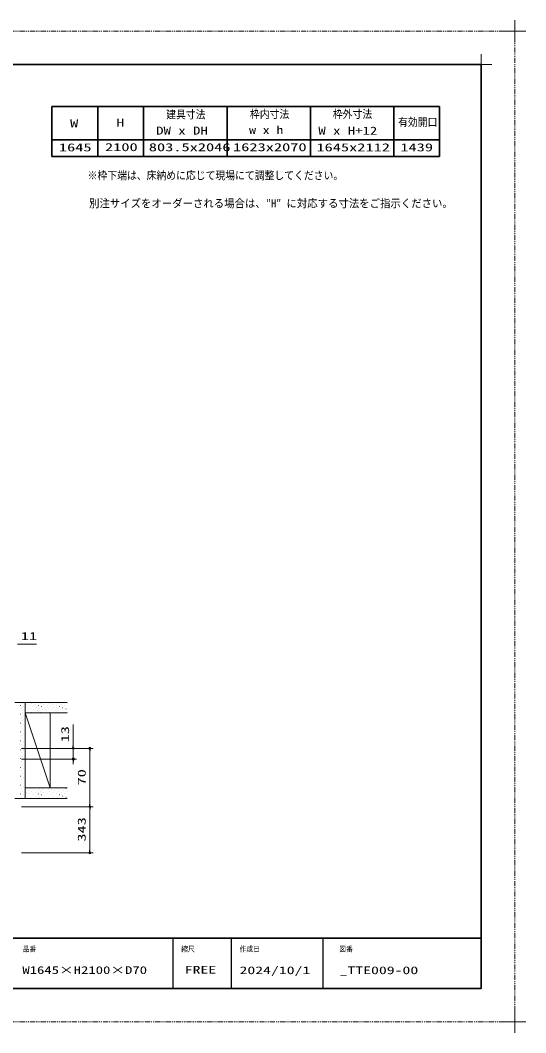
# Model space of a CAD drawing. Units: millimetres, scale not verified. Extents: x -1306 to 1306, y -607 to 607.
# Drawn here: x -206 to 400, y -607 to 607 of the extents above; entities that cross this region are included whole.
import ezdxf
from ezdxf.enums import TextEntityAlignment as Align

# ---------------------------------------------------------------- set-up
doc = ezdxf.new("R2010")
doc.units = ezdxf.units.MM
doc.header["$LTSCALE"] = 5
doc.header["$PDMODE"] = 32
doc.header["$PDSIZE"] = 2.5
doc.linetypes.add('USER2', pattern=[2.5, 1.25, -0.25, 0.25, -0.25, 0.25, -0.25])
for name, color, linetype, lineweight in [('0-1_線(白)', 7, 'Continuous', 30), ('0-2_線(黄)', 2, 'Continuous', 15), ('0-5_ハッチング', 6, 'Continuous', 9), ('0-7_寸法線', 3, 'Continuous', 13), ('0-8_陰線', 4, 'USER2', 9), ('0-9_0', 3, 'Continuous', 25), ('0-A_DEFPOINTS', 7, 'Continuous', 5), ('0-C_図面枠', 7, 'Continuous', 35), ('0-D_一般', 7, 'Continuous', 5)]:
    doc.layers.add(name, color=color, linetype=linetype, lineweight=lineweight)
doc.styles.add('ＭＳ ゴシック', font='')
doc.styles.get('ＭＳ ゴシック').set_extended_font_data('MS Gothic')

# ---------------------------------------------------------------- blocks, each defined once
blk = doc.blocks.new('_DOT')
at = {"layer": '0-9_0'}
blk.add_line((-2.5, 0), (-5, 0), dxfattribs=at)
for points in [[(0, 0), (-2.5, 0), (-2.48, 0.313)], [(0, 0), (-2.48, -0.313), (-2.5, 0)], [(0, 0), (-2.48, 0.313), (-2.421, 0.622)], [(0, 0), (-2.421, -0.622), (-2.48, -0.313)], [(0, 0), (-2.421, 0.622), (-2.324, 0.92)], [(0, 0), (-2.324, -0.92), (-2.421, -0.622)], [(0, 0), (-2.324, 0.92), (-2.191, 1.204)], [(0, 0), (-2.191, -1.204), (-2.324, -0.92)], [(0, 0), (-2.191, 1.204), (-2.023, 1.469)], [(0, 0), (-2.023, -1.469), (-2.191, -1.204)], [(0, 0), (-2.023, 1.469), (-1.822, 1.711)], [(0, 0), (-1.822, -1.711), (-2.023, -1.469)], [(0, 0), (-1.822, 1.711), (-1.594, 1.926)], [(0, 0), (-1.594, -1.926), (-1.822, -1.711)], [(0, 0), (-1.594, 1.926), (-1.34, 2.111)], [(0, 0), (-1.34, -2.111), (-1.594, -1.926)], [(0, 0), (-1.34, 2.111), (-1.064, 2.262)], [(0, 0), (-1.064, -2.262), (-1.34, -2.111)], [(0, 0), (-1.064, 2.262), (-0.773, 2.378)], [(0, 0), (-0.773, -2.378), (-1.064, -2.262)], [(0, 0), (-0.773, 2.378), (-0.468, 2.456)], [(0, 0), (-0.468, -2.456), (-0.773, -2.378)], [(0, 0), (-0.468, 2.456), (-0.157, 2.495)], [(0, 0), (-0.157, -2.495), (-0.468, -2.456)], [(0, 0), (-0.157, 2.495), (0.157, 2.495)], [(0, 0), (0.157, -2.495), (-0.157, -2.495)], [(0, 0), (0.157, 2.495), (0.468, 2.456)], [(0, 0), (0.468, 2.456), (0.773, 2.378)], [(0, 0), (0.773, 2.378), (1.064, 2.262)], [(0, 0), (1.064, 2.262), (1.34, 2.111)], [(0, 0), (1.34, 2.111), (1.594, 1.926)], [(0, 0), (1.594, 1.926), (1.822, 1.711)], [(0, 0), (1.822, 1.711), (2.023, 1.469)], [(0, 0), (2.023, 1.469), (2.191, 1.204)], [(0, 0), (2.191, 1.204), (2.324, 0.92)], [(0, 0), (2.324, 0.92), (2.421, 0.622)], [(0, 0), (2.421, 0.622), (2.48, 0.313)], [(0, 0), (2.48, 0.313), (2.5, 0)], [(0, 0), (0.468, -2.456), (0.157, -2.495)], [(0, 0), (0.773, -2.378), (0.468, -2.456)], [(0, 0), (1.064, -2.262), (0.773, -2.378)], [(0, 0), (1.34, -2.111), (1.064, -2.262)], [(0, 0), (1.594, -1.926), (1.34, -2.111)], [(0, 0), (1.822, -1.711), (1.594, -1.926)], [(0, 0), (2.023, -1.469), (1.822, -1.711)], [(0, 0), (2.191, -1.204), (2.023, -1.469)], [(0, 0), (2.324, -0.92), (2.191, -1.204)], [(0, 0), (2.421, -0.622), (2.324, -0.92)], [(0, 0), (2.48, -0.313), (2.421, -0.622)], [(0, 0), (2.5, 0), (2.48, -0.313)]]:
    blk.add_solid(points, dxfattribs=at)
blk = doc.blocks.new('グループ-13-1')
at = {"layer": '0-D_一般'}
for p, q in [((62041.6, -14029.5), (62041.6, -13365.5)), ((61709.6, -13697.5), (62373.6, -13697.5))]:
    blk.add_line(p, q, dxfattribs=at)

msp = doc.modelspace()

# ---------------------------------------------------------------- linework, layer by layer
at = {"layer": '0-1_線(白)'}
for p, q in [((-167.964, 504), (-167.964, 444)), ((-167.964, 504), (297.036, 504)), ((-112.964, 504), (-112.964, 444)), ((-57.964, 504), (-57.964, 444)), ((42.036, 504), (42.036, 444)), ((142.036, 504), (142.036, 444)), ((242.036, 504), (242.036, 444)), ((297.036, 504), (297.036, 444)), ((-167.964, 464), (297.036, 464)), ((-167.964, 444), (297.036, 444))]:
    msp.add_line(p, q, dxfattribs=at)
at = {"layer": '0-2_線(黄)'}
for p, q in [((-149.601, -211.126), (-212.442, -211.126)), ((-199.942, -211.126), (-199.942, -326.126)), ((-149.601, -223.626), (-199.942, -223.626)), ((-169.942, -313.626), (-199.942, -223.626)), ((-169.942, -313.626), (-169.942, -223.626)), ((-149.601, -313.626), (-199.942, -313.626)), ((-149.601, -326.126), (-212.442, -326.126))]:
    msp.add_line(p, q, dxfattribs=at)
at = {"layer": '0-5_ハッチング'}
for p, q in [((-205.518, -214.679), (-205.468, -214.679)), ((-202.866, -212.027), (-202.816, -212.027)), ((-201.541, -216.005), (-201.491, -216.005)), ((-198.889, -213.353), (-198.839, -213.353)), ((-197.563, -217.331), (-197.513, -217.331)), ((-194.912, -214.679), (-194.862, -214.679)), ((-192.26, -212.027), (-192.21, -212.027)), ((-190.934, -216.005), (-190.884, -216.005)), ((-188.282, -213.353), (-188.232, -213.353)), ((-186.957, -217.331), (-186.907, -217.331)), ((-184.305, -214.679), (-184.255, -214.679)), ((-181.653, -212.027), (-181.603, -212.027)), ((-180.327, -216.005), (-180.277, -216.005)), ((-177.676, -213.353), (-177.626, -213.353)), ((-176.35, -217.331), (-176.3, -217.331)), ((-173.698, -214.679), (-173.648, -214.679)), ((-171.047, -212.027), (-170.997, -212.027)), ((-169.721, -216.005), (-169.671, -216.005)), ((-167.069, -213.353), (-167.019, -213.353)), ((-165.743, -217.331), (-165.693, -217.331)), ((-163.092, -214.679), (-163.042, -214.679)), ((-160.44, -212.027), (-160.39, -212.027)), ((-159.114, -216.005), (-159.064, -216.005)), ((-156.463, -213.353), (-156.413, -213.353)), ((-155.137, -217.331), (-155.087, -217.331)), ((-152.485, -214.679), (-152.435, -214.679)), ((-149.833, -212.027), (-149.783, -212.027)), ((-205.518, -225.286), (-205.468, -225.286)), ((-204.192, -218.657), (-204.142, -218.657)), ((-204.192, -229.263), (-204.142, -229.263)), ((-202.866, -222.634), (-202.816, -222.634)), ((-201.541, -226.611), (-201.491, -226.611)), ((-200.215, -219.982), (-200.165, -219.982)), ((-200.215, -230.589), (-200.165, -230.589)), ((-196.237, -221.308), (-196.187, -221.308)), ((-193.586, -218.657), (-193.536, -218.657)), ((-192.26, -222.634), (-192.21, -222.634)), ((-189.608, -219.982), (-189.558, -219.982)), ((-185.631, -221.308), (-185.581, -221.308)), ((-182.979, -218.657), (-182.929, -218.657)), ((-181.653, -222.634), (-181.603, -222.634)), ((-179.002, -219.982), (-178.952, -219.982)), ((-175.024, -221.308), (-174.974, -221.308)), ((-172.372, -218.657), (-172.322, -218.657)), ((-171.047, -222.634), (-170.997, -222.634)), ((-168.395, -219.982), (-168.345, -219.982)), ((-164.418, -221.308), (-164.368, -221.308)), ((-161.766, -218.657), (-161.716, -218.657)), ((-160.44, -222.634), (-160.39, -222.634)), ((-157.788, -219.982), (-157.738, -219.982)), ((-153.811, -221.308), (-153.761, -221.308)), ((-151.159, -218.657), (-151.109, -218.657)), ((-149.833, -222.634), (-149.783, -222.634)), ((-205.518, -235.892), (-205.468, -235.892)), ((-204.192, -239.87), (-204.142, -239.87)), ((-202.866, -233.241), (-202.816, -233.241)), ((-201.541, -237.218), (-201.491, -237.218)), ((-200.215, -241.196), (-200.165, -241.196)), ((-205.518, -246.499), (-205.468, -246.499)), ((-204.192, -250.476), (-204.142, -250.476)), ((-202.866, -243.847), (-202.816, -243.847)), ((-202.866, -254.454), (-202.816, -254.454)), ((-201.541, -247.825), (-201.491, -247.825)), ((-200.215, -251.802), (-200.165, -251.802)), ((-205.518, -257.105), (-205.468, -257.105)), ((-204.192, -261.083), (-204.142, -261.083)), ((-202.866, -265.06), (-202.816, -265.06)), ((-201.541, -258.431), (-201.491, -258.431)), ((-200.215, -262.409), (-200.165, -262.409)), ((-205.518, -267.712), (-205.468, -267.712)), ((-205.518, -278.319), (-205.468, -278.319)), ((-204.192, -271.69), (-204.142, -271.69)), ((-202.866, -275.667), (-202.816, -275.667)), ((-201.541, -269.038), (-201.491, -269.038)), ((-200.215, -273.015), (-200.165, -273.015)), ((-205.518, -288.925), (-205.468, -288.925)), ((-204.192, -282.296), (-204.142, -282.296)), ((-202.866, -286.274), (-202.816, -286.274)), ((-201.541, -279.644), (-201.491, -279.644)), ((-201.541, -290.251), (-201.491, -290.251)), ((-200.215, -283.622), (-200.165, -283.622)), ((-205.518, -299.532), (-205.468, -299.532)), ((-204.192, -292.903), (-204.142, -292.903)), ((-204.192, -303.509), (-204.142, -303.509)), ((-202.866, -296.88), (-202.816, -296.88)), ((-201.541, -300.858), (-201.491, -300.858)), ((-200.215, -294.229), (-200.165, -294.229)), ((-205.518, -310.138), (-205.468, -310.138)), ((-204.192, -314.116), (-204.142, -314.116)), ((-202.866, -307.487), (-202.816, -307.487)), ((-201.541, -311.464), (-201.491, -311.464)), ((-200.215, -304.835), (-200.165, -304.835)), ((-200.215, -315.442), (-200.165, -315.442)), ((-193.586, -314.116), (-193.536, -314.116)), ((-189.608, -315.442), (-189.558, -315.442)), ((-182.979, -314.116), (-182.929, -314.116)), ((-179.002, -315.442), (-178.952, -315.442)), ((-172.372, -314.116), (-172.322, -314.116)), ((-168.395, -315.442), (-168.345, -315.442)), ((-161.766, -314.116), (-161.716, -314.116)), ((-157.788, -315.442), (-157.738, -315.442)), ((-151.159, -314.116), (-151.109, -314.116)), ((-205.518, -320.745), (-205.468, -320.745)), ((-204.192, -324.723), (-204.142, -324.723)), ((-202.866, -318.093), (-202.816, -318.093)), ((-201.541, -322.071), (-201.491, -322.071)), ((-200.215, -326.048), (-200.165, -326.048)), ((-198.889, -319.419), (-198.839, -319.419)), ((-197.563, -323.397), (-197.513, -323.397)), ((-196.237, -316.768), (-196.187, -316.768)), ((-194.912, -320.745), (-194.862, -320.745)), ((-193.586, -324.723), (-193.536, -324.723)), ((-192.26, -318.093), (-192.21, -318.093)), ((-190.934, -322.071), (-190.884, -322.071)), ((-189.608, -326.048), (-189.558, -326.048)), ((-188.282, -319.419), (-188.232, -319.419)), ((-186.957, -323.397), (-186.907, -323.397)), ((-185.631, -316.768), (-185.581, -316.768)), ((-184.305, -320.745), (-184.255, -320.745)), ((-182.979, -324.723), (-182.929, -324.723)), ((-181.653, -318.093), (-181.603, -318.093)), ((-180.327, -322.071), (-180.277, -322.071)), ((-179.002, -326.048), (-178.952, -326.048)), ((-177.676, -319.419), (-177.626, -319.419)), ((-176.35, -323.397), (-176.3, -323.397)), ((-175.024, -316.768), (-174.974, -316.768)), ((-173.698, -320.745), (-173.648, -320.745)), ((-172.372, -324.723), (-172.322, -324.723)), ((-171.047, -318.093), (-170.997, -318.093)), ((-169.721, -322.071), (-169.671, -322.071)), ((-168.395, -326.048), (-168.345, -326.048)), ((-167.069, -319.419), (-167.019, -319.419)), ((-165.743, -323.397), (-165.693, -323.397)), ((-164.418, -316.768), (-164.368, -316.768)), ((-163.092, -320.745), (-163.042, -320.745)), ((-161.766, -324.723), (-161.716, -324.723)), ((-160.44, -318.093), (-160.39, -318.093)), ((-159.114, -322.071), (-159.064, -322.071)), ((-157.788, -326.048), (-157.738, -326.048)), ((-156.463, -319.419), (-156.413, -319.419)), ((-155.137, -323.397), (-155.087, -323.397)), ((-153.811, -316.768), (-153.761, -316.768)), ((-152.485, -320.745), (-152.435, -320.745)), ((-151.159, -324.723), (-151.109, -324.723)), ((-149.833, -318.093), (-149.783, -318.093))]:
    msp.add_line(p, q, dxfattribs=at)
at = {"layer": '0-7_寸法線'}
for p, q in [((-209.442, -141.312), (-186.537, -141.312)), ((-142.373, -263.126), (-142.373, -237.364)), ((-204.442, -266.126), (-118.442, -266.126)), ((-204.442, -266.126), (-138.373, -266.126)), ((-142.373, -278.972), (-142.373, -266.126)), ((-204.442, -278.972), (-138.373, -278.972)), ((-122.442, -333.126), (-122.442, -269.126)), ((-142.373, -281.972), (-142.373, -284.972)), ((-204.442, -336.126), (-118.442, -336.126)), ((-204.442, -336.126), (-118.442, -336.126)), ((-122.442, -339.126), (-122.442, -388.405)), ((-204.442, -391.405), (-118.442, -391.405))]:
    msp.add_line(p, q, dxfattribs=at)
at = {"layer": '0-8_陰線'}
for p, q in [((387.036, 594), (-1292.964, 594)), ((387.036, -594), (387.036, 594)), ((387.036, -594), (-1292.964, -594))]:
    msp.add_line(p, q, dxfattribs=at)
at = {"layer": '0-9_0', "color": 7}
for p, q in [((-22.964, -494), (-22.964, -554)), ((47.036, -494), (47.036, -554)), ((157.036, -494), (157.036, -554))]:
    msp.add_line(p, q, dxfattribs=at)
at = {"layer": '0-A_DEFPOINTS'}
for p, q in [((347.036, 541.55), (347.036, 566.45)), ((334.586, 554), (359.486, 554))]:
    msp.add_line(p, q, dxfattribs=at)
for p in [(-122.442, -266.126), (-142.373, -278.972), (-122.442, -391.405)]:
    msp.add_point(p, dxfattribs=at)
at = {"layer": '0-C_図面枠'}
msp.add_line((-1252.964, -494), (347.036, -494), dxfattribs=at)
msp.add_lwpolyline([(-1252.964, -554), (347.036, -554), (347.036, 554), (-1252.964, 554)], close=True, dxfattribs=at)

# ---------------------------------------------------------------- block references
at = {"layer": '0-7_寸法線', "xscale": 0.6, "yscale": 0.6}
for p, rotation in [((-142.373, -266.126), 270), ((-122.442, -266.126), 90), ((-142.373, -278.972), 90), ((-122.442, -336.126), 270), ((-122.442, -336.126), 90), ((-122.442, -391.405), 270)]:
    msp.add_blockref('_DOT', p, dxfattribs=dict(at, rotation=rotation))
at = {"layer": '0-8_陰線', "xscale": 0.04, "yscale": 0.04}
for p in [(-2094.629, 1141.9), (-2094.629, -46.1)]:
    msp.add_blockref('グループ-13-1', p, dxfattribs=at)

# ---------------------------------------------------------------- texts
at = {"layer": '0-2_線(黄)', "style": 'ＭＳ ゴシック'}
for s, height, width, p in [('建具寸法', 9.604, 0.9, (-30.965, 486.519)), ('枠内寸法', 9.604, 0.9, (69.562, 487.002)), ('枠外寸法', 9.604, 0.9, (168.954, 487.002)), ('W', 9.604, 1.5, (-146.217, 475.906)), ('H', 9.604, 1.5, (-90.826, 476.887)), ('有効開口', 9.604, 0.9, (247.201, 477.32)), ('DW x DH', 9.621, 1.35, (-42.942, 467.19)), ('w x h', 9.621, 1.25, (68.546, 467.877)), ('W x H+12', 9.621, 1.35, (151.563, 467.122)), ('1645', 9.604, 1.5, (-159.621, 447.121)), ('2100', 9.604, 1.5, (-104.301, 447.408)), ('803.5x2046', 9.604, 1.5, (-51.759, 447.282)), ('1623x2070', 9.604, 1.5, (49.271, 447.348)), ('1645x2112', 9.604, 1.5, (149.271, 447.136)), ('1439', 9.604, 1.5, (249.939, 447.157)), ('※枠下端は、床納めに応じて現場にて調整してください。', 9.604, 0.9, (-125.163, 413.428)), ('別注サイズをオーダーされる場合は、"H" に対応する寸法をご指示ください。', 9.621, 0.95, (-123.471, 379.895))]:
    msp.add_text(s, height=height, dxfattribs=dict(at, width=width)).set_placement(p, align=Align.BOTTOM_LEFT)
at = {"layer": '0-7_寸法線', "style": 'ＭＳ ゴシック', "width": 1.5}
msp.add_text('11', height=9.604, dxfattribs=at).set_placement((-205.299, -139.162), align=Align.BOTTOM_LEFT)
for s, p in [('13', (-144.523, -258.983)), ('70', (-124.591, -310.65)), ('343', (-124.591, -378.051))]:
    msp.add_text(s, height=9.604, rotation=90, dxfattribs=at).set_placement(p, align=Align.BOTTOM_LEFT)
at = {"layer": '0-C_図面枠', "style": 'ＭＳ ゴシック'}
for s, height, width, p in [('品番', 6.452, 0.9, (-202.964, -512.073)), ('縮尺', 6.452, 0.9, (-12.964, -512.038)), ('作成日', 6.452, 0.9, (57.036, -511.963)), ('図番', 6.452, 0.9, (176.633, -512.073)), ('W1645×H2100×D70', 9.236, 1.4, (-203.459, -539.518)), ('FREE', 9.238, 1.5, (-8.665, -539.129)), ('2024/10/1', 9.238, 1.5, (57.036, -539.776)), ('_TTE009-00', 9.238, 1.5, (177.071, -539.776))]:
    msp.add_text(s, height=height, dxfattribs=dict(at, width=width)).set_placement(p, align=Align.BOTTOM_LEFT)

doc.saveas('drawing.dxf')
